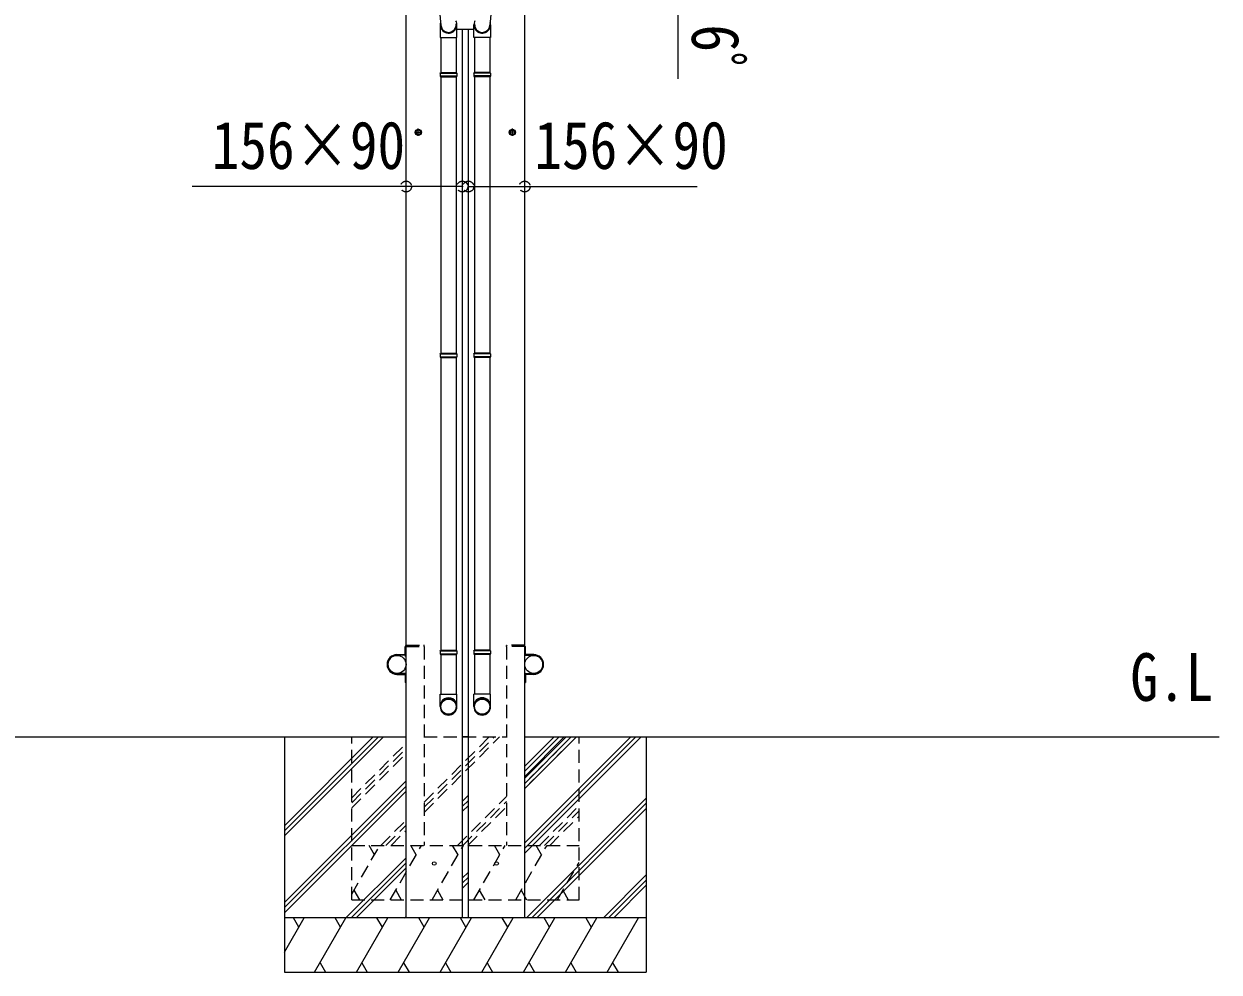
# Model space of a CAD drawing. Units: millimetres at full size, sheet at 1:30; details may follow other scales. Extents: x -20916 to 28483, y -5820 to 5820.
# Drawn here: x 2710 to 6013, y -2257 to 363 of the extents above; entities that cross this region are included whole.
import ezdxf
from ezdxf.enums import TextEntityAlignment as Align

# ---------------------------------------------------------------- set-up
doc = ezdxf.new("R2010")
doc.units = ezdxf.units.MM
doc.header["$LTSCALE"] = 30
doc.header["$PDMODE"] = 32
doc.header["$PDSIZE"] = 30
doc.linetypes.add('DASHED1', pattern=[1.8, 1.2, -0.6])
doc.layers.add('0-5_DIM1', color=4, linetype='DASHED1', lineweight=9)
doc.styles.add('ＭＳ ゴシック', font='')
doc.styles.get('ＭＳ ゴシック').set_extended_font_data('MS Gothic')

msp = doc.modelspace()

# ---------------------------------------------------------------- linework, layer by layer
at = {"layer": '0-5_DIM1', "linetype": 'Continuous'}
for p, q in [((3766.53, -2107.28), (3766.53, 521.72)), ((4094.23, -2107.28), (4094.23, 521.72)), ((3922.03, -2107.28), (3922.03, 348.17)), ((3938.73, -2107.28), (3938.73, 348.17)), ((3793.73, 66.92), (3800.23, 70.68)), ((3800.23, 53.17), (3800.23, 73.17)), ((3800.23, 70.68), (3806.73, 66.92)), ((3806.73, 66.92), (3806.73, 59.42)), ((4060.23, 70.68), (4053.73, 66.92)), ((4053.73, 66.92), (4053.73, 59.42)), ((4060.23, 53.17), (4060.23, 73.17)), ((4066.73, 66.92), (4060.23, 70.68)), ((3790.23, 63.17), (3810.23, 63.17)), ((3806.73, 59.42), (3800.23, 55.67)), ((4070.23, 63.17), (4050.23, 63.17)), ((4053.73, 59.42), (4060.23, 55.67)), ((3741.38, -1379.98), (3764.38, -1379.98)), ((3764.38, -1381.98), (3741.38, -1381.98)), ((3766.38, -1357.28), (3764.38, -1357.28)), ((3764.38, -1379.98), (3764.38, -1357.28)), ((3766.38, -1357.28), (3764.38, -1357.28)), ((3764.38, -1379.98), (3764.38, -1357.28)), ((3764.53, -1384.98), (3764.53, -1362.28)), ((3766.53, -1362.28), (3764.53, -1362.28)), ((3766.08, -1357.28), (3766.19, -1355.23)), ((3766.08, -1357.28), (3766.19, -1355.23)), ((4094.38, -1357.28), (4096.38, -1357.28)), ((4094.38, -1357.28), (4094.38, -1379.98)), ((4094.38, -1357.28), (4096.38, -1357.28)), ((4094.38, -1357.28), (4094.38, -1379.98)), ((4096.38, -1379.98), (4096.38, -1357.28)), ((4119.38, -1379.98), (4096.38, -1379.98)), ((4096.38, -1381.98), (4119.38, -1381.98)), ((3764.38, -1432.58), (3741.38, -1432.58)), ((3741.38, -1434.58), (3764.38, -1434.58)), ((3764.38, -1434.58), (3764.38, -1457.28)), ((4094.38, -1457.28), (4094.38, -1434.58)), ((4096.38, -1432.58), (4119.38, -1432.58)), ((4096.38, -1434.58), (4096.38, -1457.28)), ((4119.38, -1434.58), (4096.38, -1434.58)), ((3766.38, -1457.28), (3764.38, -1457.28)), ((4094.38, -1457.28), (4096.38, -1457.28))]:
    msp.add_line(p, q, dxfattribs=at)
at = {"layer": '0-5_DIM1', "color": 7, "linetype": 'Continuous'}
for p, q in [((3856.26, 426.58), (3862.91, 358.83)), ((4004.51, 426.58), (3997.85, 358.83)), ((3860.88, 360.05), (3860.88, 325.4)), ((3906.88, 325.4), (3906.88, 359.75)), ((3906.88, 348.17), (3953.89, 348.17)), ((3953.89, 325.4), (3953.89, 359.75)), ((3999.89, 360.05), (3999.89, 325.4)), ((3860.88, 325.4), (3906.88, 325.4)), ((3862.88, 325.4), (3862.88, 228.65)), ((3904.88, 325.4), (3904.88, 228.65)), ((3999.89, 325.4), (3953.89, 325.4)), ((3955.89, 325.4), (3955.89, 228.65)), ((3997.89, 325.4), (3997.89, 228.65)), ((3860.88, 226.65), (3861.88, 228.65)), ((3860.88, 226.65), (3906.88, 226.65)), ((3860.88, 226.65), (3860.88, 218.65)), ((3860.88, 218.65), (3906.88, 218.65)), ((3860.88, 218.65), (3861.88, 216.65)), ((3861.88, 228.65), (3905.88, 228.65)), ((3861.88, 216.65), (3905.88, 216.65)), ((3862.88, 216.65), (3862.88, -547.22)), ((3904.88, 216.65), (3904.88, -547.22)), ((3906.88, 226.65), (3905.88, 228.65)), ((3953.89, 226.65), (3954.89, 228.65)), ((3999.89, 226.65), (3953.89, 226.65)), ((3999.89, 218.65), (3953.89, 218.65)), ((3998.89, 228.65), (3954.89, 228.65)), ((3998.89, 216.65), (3954.89, 216.65)), ((3955.89, 216.65), (3955.89, -547.22)), ((3997.89, 216.65), (3997.89, -547.22)), ((3999.89, 226.65), (3998.89, 228.65)), ((3999.89, 218.65), (3998.89, 216.65)), ((3999.89, 226.65), (3999.89, 218.65)), ((3860.88, -549.22), (3861.88, -547.22)), ((3860.88, -549.22), (3906.88, -549.22)), ((3860.88, -549.22), (3860.88, -557.22)), ((3860.88, -557.22), (3906.88, -557.22)), ((3860.88, -557.22), (3861.88, -559.22)), ((3861.88, -547.22), (3905.88, -547.22)), ((3861.88, -559.22), (3905.88, -559.22)), ((3862.88, -559.22), (3862.88, -1367.72)), ((3904.88, -559.22), (3904.88, -1367.72)), ((3906.88, -549.22), (3905.88, -547.22)), ((3953.89, -549.22), (3954.89, -547.22)), ((3999.89, -549.22), (3953.89, -549.22)), ((3999.89, -557.22), (3953.89, -557.22)), ((3998.89, -547.22), (3954.89, -547.22)), ((3998.89, -559.22), (3954.89, -559.22)), ((3955.89, -559.22), (3955.89, -1367.72)), ((3997.89, -559.22), (3997.89, -1367.72)), ((3999.89, -549.22), (3998.89, -547.22)), ((3999.89, -557.22), (3998.89, -559.22)), ((3999.89, -549.22), (3999.89, -557.22)), ((3860.88, -1369.72), (3861.88, -1367.72)), ((3860.88, -1369.72), (3906.88, -1369.72)), ((3860.88, -1369.72), (3860.88, -1377.72)), ((3860.88, -1377.72), (3906.88, -1377.72)), ((3860.88, -1377.72), (3861.88, -1379.72)), ((3861.88, -1367.72), (3905.88, -1367.72)), ((3861.88, -1379.72), (3905.88, -1379.72)), ((3862.88, -1379.72), (3862.88, -1489.72)), ((3904.88, -1379.72), (3904.88, -1489.72)), ((3906.88, -1369.72), (3905.88, -1367.72)), ((3953.89, -1369.72), (3954.89, -1367.72)), ((3999.89, -1369.72), (3953.89, -1369.72)), ((3999.89, -1377.72), (3953.89, -1377.72)), ((3998.89, -1367.72), (3954.89, -1367.72)), ((3998.89, -1379.72), (3954.89, -1379.72)), ((3955.89, -1379.72), (3955.89, -1489.72)), ((3997.89, -1379.72), (3997.89, -1489.72)), ((3999.89, -1369.72), (3998.89, -1367.72)), ((3999.89, -1377.72), (3998.89, -1379.72)), ((3999.89, -1369.72), (3999.89, -1377.72)), ((3860.88, -1523.86), (3860.88, -1489.72)), ((3860.88, -1489.72), (3906.88, -1489.72)), ((3906.88, -1523.86), (3906.88, -1489.72)), ((3953.89, -1523.86), (3953.89, -1489.72)), ((3999.89, -1489.72), (3953.89, -1489.72)), ((3999.89, -1523.86), (3999.89, -1489.72)), ((1925.11, -1607.28), (3766.53, -1607.28)), ((3430.38, -1852.89), (3676, -1607.28)), ((3430.38, -1867.04), (3690.14, -1607.28)), ((3430.38, -1881.18), (3704.29, -1607.28)), ((3938.88, -1607.28), (3921.88, -1607.28)), ((3938.88, -1607.28), (3921.88, -1607.28)), ((3922.03, -1607.28), (3938.73, -1607.28)), ((3922.03, -1607.28), (3938.73, -1607.28)), ((4094.23, -1607.28), (6013.18, -1607.28)), ((4094.38, -1750.04), (4237.15, -1607.28)), ((4094.38, -1735.9), (4223.01, -1607.28)), ((4094.38, -1721.76), (4208.86, -1607.28)), ((4094.38, -1928.79), (4415.9, -1607.28)), ((4094.38, -1900.5), (4387.61, -1607.28)), ((4094.38, -1914.65), (4401.76, -1607.28)), ((4094.38, -1716.66), (4203.76, -1607.28)), ((4094.38, -1702.52), (4189.62, -1607.28)), ((4094.38, -1688.37), (4175.48, -1607.28)), ((4430.38, -1607.28), (4430.38, -2257.28)), ((3430.38, -2065.03), (3766.38, -1729.03)), ((3430.38, -2079.17), (3766.38, -1743.17)), ((3430.38, -2093.31), (3766.38, -1757.31)), ((3921.88, -1785.66), (3938.88, -1768.66)), ((3921.88, -1785.66), (3938.88, -1768.66)), ((3921.88, -1799.8), (3938.88, -1782.8)), ((3921.88, -1799.8), (3938.88, -1782.8)), ((4099.74, -2107.28), (4430.38, -1776.64)), ((3921.88, -1813.95), (3938.88, -1796.95)), ((3921.88, -1813.95), (3938.88, -1796.95)), ((4113.88, -2107.28), (4430.38, -1790.78)), ((4128.03, -2107.28), (4430.38, -1804.92)), ((3600.26, -2107.28), (3766.38, -1941.16)), ((3614.41, -2107.28), (3766.38, -1955.3)), ((3628.55, -2107.28), (3766.38, -1969.45)), ((3921.88, -1997.79), (3938.88, -1980.79)), ((3921.88, -1997.79), (3938.88, -1980.79)), ((3921.88, -2011.94), (3938.88, -1994.94)), ((3921.88, -2011.94), (3938.88, -1994.94)), ((3921.88, -2026.08), (3938.88, -2009.08)), ((3921.88, -2026.08), (3938.88, -2009.08)), ((4311.87, -2107.28), (4430.38, -1988.77)), ((4326.02, -2107.28), (4430.38, -2002.91)), ((4340.16, -2107.28), (4430.38, -2017.05)), ((4430.38, -2107.28), (3430.38, -2107.28)), ((3430.38, -2201.88), (3485, -2107.28)), ((3470, -2133.26), (3455, -2107.28)), ((3513.87, -2257.28), (3600.47, -2107.28)), ((3585.47, -2133.26), (3570.47, -2107.28)), ((3629.34, -2257.28), (3715.94, -2107.28)), ((3700.94, -2133.26), (3685.94, -2107.28)), ((3744.81, -2257.28), (3831.41, -2107.28)), ((3762.4, -2107.28), (3766.38, -2103.29)), ((3816.41, -2133.26), (3801.41, -2107.28)), ((3860.28, -2257.28), (3946.88, -2107.28)), ((3931.88, -2133.26), (3916.88, -2107.28)), ((3975.75, -2257.28), (4062.35, -2107.28)), ((4047.35, -2133.26), (4032.35, -2107.28)), ((4091.22, -2257.28), (4177.82, -2107.28)), ((4162.82, -2133.26), (4147.82, -2107.28)), ((4206.69, -2257.28), (4293.29, -2107.28)), ((4263.29, -2107.28), (4278.29, -2133.26)), ((4322.16, -2257.28), (4408.76, -2107.28)), ((3528.87, -2231.3), (3543.87, -2257.28)), ((3644.34, -2231.3), (3659.34, -2257.28)), ((3759.81, -2231.3), (3774.81, -2257.28)), ((3875.28, -2231.3), (3890.28, -2257.28)), ((3990.75, -2231.3), (4005.75, -2257.28)), ((4106.22, -2231.3), (4121.22, -2257.28)), ((4221.69, -2231.3), (4236.69, -2257.28)), ((4337.16, -2231.3), (4352.15, -2257.28))]:
    msp.add_line(p, q, dxfattribs=at)
at = {"layer": '0-5_DIM1', "color": 6, "linetype": 'Continuous', "lineweight": 18}
msp.add_line((4517.15, 392.72), (4517.15, 211.22), dxfattribs=at)
at = {"layer": '0-5_DIM1', "color": 6, "linetype": 'Continuous'}
for p, q in [((3766.53, -86.83), (3175.77, -86.83)), ((3922.03, -86.83), (3766.53, -86.83)), ((3938.73, -86.83), (4094.23, -86.83)), ((4094.23, -86.83), (4570.65, -86.83))]:
    msp.add_line(p, q, dxfattribs=at)
at = {"layer": '0-5_DIM1'}
for p, q in [((3766.08, -1357.28), (3766.19, -1355.23)), ((3766.08, -1357.28), (3766.19, -1355.23)), ((3766.08, -1357.28), (3816.68, -1357.28)), ((3766.08, -1357.28), (3816.68, -1357.28)), ((3766.38, -1357.28), (3816.38, -1357.28)), ((3766.38, -1357.28), (3816.38, -1357.28)), ((3767.19, -1354.28), (3815.58, -1354.28)), ((3767.19, -1354.28), (3815.58, -1354.28)), ((3816.38, -1357.28), (3816.38, -1907.28)), ((3816.68, -1357.28), (3816.58, -1355.23)), ((3816.68, -1357.28), (3816.58, -1355.23)), ((4044.08, -1357.28), (4044.19, -1355.23)), ((4044.08, -1357.28), (4044.19, -1355.23)), ((4094.68, -1357.28), (4044.08, -1357.28)), ((4094.68, -1357.28), (4044.08, -1357.28)), ((4044.38, -1357.28), (4044.38, -1907.28)), ((4094.38, -1357.28), (4044.38, -1357.28)), ((4094.38, -1357.28), (4044.38, -1357.28)), ((4093.58, -1354.28), (4045.19, -1354.28)), ((4093.58, -1354.28), (4045.19, -1354.28)), ((4094.38, -1357.28), (4096.38, -1357.28)), ((4094.38, -1357.28), (4096.38, -1357.28))]:
    msp.add_line(p, q, dxfattribs=at)
at = {"layer": '0-5_DIM1', "color": 7}
for p, q in [((3616.38, -2057.28), (3616.38, -1607.28)), ((3816.38, -1787.63), (3996.73, -1607.28)), ((3816.38, -1801.77), (4010.87, -1607.28)), ((3816.38, -1815.91), (4025.02, -1607.28)), ((3816.38, -1607.28), (4044.38, -1607.28)), ((3938.88, -1607.28), (3921.88, -1607.28)), ((3922.03, -1607.28), (3938.73, -1607.28)), ((4094.38, -1750.04), (4237.15, -1607.28)), ((4094.38, -1735.9), (4223.01, -1607.28)), ((4094.38, -1721.76), (4208.86, -1607.28)), ((4244.38, -2057.28), (4244.38, -1607.28)), ((3616.38, -1775.49), (3766.38, -1625.49)), ((3616.38, -1789.63), (3766.38, -1639.64)), ((3616.38, -1803.78), (3766.38, -1653.78)), ((3908.86, -1907.28), (4044.38, -1771.76)), ((3923, -1907.28), (4044.38, -1785.9)), ((3937.15, -1907.28), (4044.38, -1800.04)), ((4135.14, -1907.28), (4244.38, -1798.03)), ((4149.28, -1907.28), (4244.38, -1812.17)), ((3696.73, -1907.28), (3766.38, -1837.62)), ((4163.42, -1907.28), (4244.38, -1826.32)), ((3710.87, -1907.28), (3766.38, -1851.77)), ((3725.01, -1907.28), (3766.38, -1865.91)), ((3616.38, -1907.28), (4244.38, -1907.28)), ((3616.38, -2041.9), (3694.11, -1907.28)), ((3679.11, -1933.26), (3664.11, -1907.28)), ((3722.98, -2057.28), (3809.58, -1907.28)), ((3794.58, -1933.26), (3779.58, -1907.28)), ((3838.45, -2057.28), (3925.05, -1907.28)), ((3910.05, -1933.26), (3895.05, -1907.28)), ((3953.92, -2057.28), (4040.52, -1907.28)), ((4025.52, -1933.26), (4010.52, -1907.28)), ((4069.39, -2057.28), (4155.99, -1907.28)), ((4140.99, -1933.26), (4125.99, -1907.28)), ((4184.86, -2057.28), (4244.38, -1954.18)), ((3622.51, -2031.3), (3637.51, -2057.28)), ((3737.98, -2031.3), (3752.98, -2057.28)), ((3853.45, -2031.3), (3868.44, -2057.28)), ((3968.92, -2031.3), (3983.91, -2057.28)), ((4084.39, -2031.3), (4099.39, -2057.28)), ((4199.86, -2031.3), (4214.86, -2057.28)), ((3616.38, -2057.28), (4244.38, -2057.28))]:
    msp.add_line(p, q, dxfattribs=at)
at = {"layer": '0-5_DIM1', "color": 7, "linetype": 'Continuous'}
for points in [[(3906.88, 226.65), (3906.88, 218.65), (3905.88, 216.65)], [(3953.89, 226.65), (3953.89, 218.65), (3954.89, 216.65)], [(3906.88, -549.22), (3906.88, -557.22), (3905.88, -559.22)], [(3953.89, -549.22), (3953.89, -557.22), (3954.89, -559.22)], [(3906.88, -1369.72), (3906.88, -1377.72), (3905.88, -1379.72)], [(3953.89, -1369.72), (3953.89, -1377.72), (3954.89, -1379.72)], [(3430.38, -1607.28), (3430.38, -2257.28), (4430.38, -2257.28)]]:
    msp.add_lwpolyline(points, dxfattribs=at)
at = {"layer": '0-5_DIM1', "linetype": 'Continuous'}
for points in [[(3800.23, 55.67), (3793.73, 59.42), (3793.73, 66.92)], [(4060.23, 55.67), (4066.73, 59.42), (4066.73, 66.92)]]:
    msp.add_lwpolyline(points, dxfattribs=at)
for centre, radius in [((3800.23, 63.17), 8.5), ((3800.23, 63.17), 7.7), ((3800.23, 63.17), 6.5), ((4060.23, 63.17), 8.5), ((4060.23, 63.17), 7.7), ((4060.23, 63.17), 6.5), ((3741.38, -1407.28), 25), ((4119.38, -1407.28), 25), ((3844.28, -1957.22), 5), ((4016.48, -1957.22), 5)]:
    msp.add_circle(centre, radius, dxfattribs=at)
at = {"layer": '0-5_DIM1', "color": 7, "linetype": 'Continuous'}
for centre, start, end in [((3876.88, 359.75), 0, 2.54858), ((3983.89, 359.75), 177.45142, 180)]:
    msp.add_arc(centre, 30, start, end, dxfattribs=at)
at = {"layer": '0-5_DIM1', "linetype": 'Continuous'}
for centre, radius, start, end in [((3741.38, -1407.28), 27.3, 90, 270), ((3741.38, -1407.28), 25.3, 90, 270), ((3764.38, -1379.98), 2, 270, 0), ((3767.19, -1355.28), 1, 90, 176.99989), ((3767.19, -1355.28), 1, 90, 176.99989), ((4096.38, -1379.98), 2, 180, 270), ((4119.38, -1407.28), 27.3, 270, 90), ((4119.38, -1407.28), 25.3, 270, 90), ((3764.38, -1434.58), 2, 0, 90), ((4096.38, -1434.58), 2, 90, 180)]:
    msp.add_arc(centre, radius, start, end, dxfattribs=at)
at = {"layer": '0-5_DIM1'}
for centre, start, end in [((3767.19, -1355.28), 90, 176.99989), ((3767.19, -1355.28), 90, 176.99989), ((3815.58, -1355.28), 3.00006, 90), ((3815.58, -1355.28), 3.00006, 90), ((4045.19, -1355.28), 90, 176.99994), ((4045.19, -1355.28), 90, 176.99994)]:
    msp.add_arc(centre, 1, start, end, dxfattribs=at)
at = {"layer": '0-5_DIM1', "color": 7, "linetype": 'Continuous'}
for centre, major_axis, ratio, start_param, end_param in [((3883.88, 360.05), (-23, 0), 0.996195, 5.9588909, 9.9444346), ((3976.89, 360.05), (23, 0), 0.996195, 2.621936, 6.6074797), ((3883.88, 360.05), (-21, 0), 0.996195, 0.0583862, 3.2616355), ((3976.89, 360.05), (21, 0), 0.996195, 3.0215498, 6.2247991), ((3883.88, -1522.12), (23, 0), 0.996195, 6.2831853, 9.424778), ((3883.88, -1523.86), (23, 0), 0.996195, 6.2831853, 9.424778), ((3976.89, -1522.12), (-23, 0), 0.996195, 3.1415927, 6.2831853), ((3976.89, -1523.86), (-23, 0), 0.996195, 3.1415927, 6.2831853), ((3883.88, -1523.86), (0, -23.43), 0.981806, 4.712389, 7.8539816), ((3976.89, -1523.86), (0, -23.43), 0.981806, 4.712389, 7.8539816)]:
    msp.add_ellipse(centre, major_axis=major_axis, ratio=ratio, start_param=start_param, end_param=end_param, dxfattribs=at)
for centre, major_axis in [((3883.88, -1523.86), (-21, 0)), ((3976.89, -1523.86), (21, 0))]:
    msp.add_ellipse(centre, major_axis=major_axis, ratio=0.996195, dxfattribs=at)
at = {"layer": '0-5_DIM1', "color": 6}
for p in [(3766.53, -86.83), (3922.03, -86.83), (3938.73, -86.83), (4094.23, -86.83)]:
    msp.add_point(p, dxfattribs=at)

# ---------------------------------------------------------------- texts
at = {"layer": '0-5_DIM1', "color": 7, "style": 'ＭＳ ゴシック', "width": 0.85}
msp.add_text('6ﾟ', height=132, rotation=270, dxfattribs=at).set_placement((4516.69, 361.2), align=Align.BOTTOM_LEFT)
for s, p in [('156×90', (3229.6, -77.85)), ('156×90', (4121.16, -77.85)), ('G.L', (5767.99, -1547.65))]:
    msp.add_text(s, height=132, dxfattribs=at).set_placement(p, align=Align.BOTTOM_LEFT)

doc.saveas('drawing.dxf')
